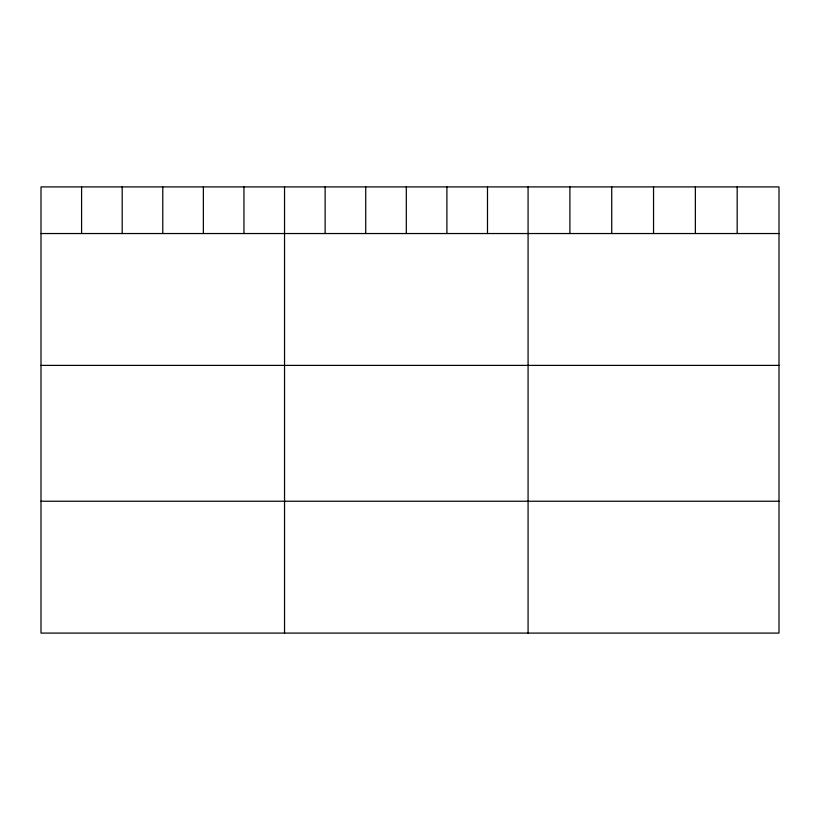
<?xml version="1.0" encoding="UTF-8"?>
<svg xmlns="http://www.w3.org/2000/svg" width="820" height="820" viewBox="0 0 820 820"><rect width="100%" height="100%" fill="white"/><g stroke="black" fill="none" stroke-linecap="round" stroke-linejoin="round"><path stroke-width="1.23" d="M779 233.536L779 633.091L41 633.091L41 186.909L779 186.909L779 233.536L41 233.536M41 365.392L779 365.392M41 501.235L779 501.235M737.18 186.909L737.18 233.536M695.36 186.909L695.36 233.536M653.54 186.909L653.54 233.536M611.72 186.909L611.72 233.536M569.9 186.909L569.9 233.536M528.08 186.909L528.08 633.091M487.49 186.909L487.49 233.536M446.9 186.909L446.9 233.536M406.31 186.909L406.31 233.536M365.72 186.909L365.72 233.536M325.13 186.909L325.13 233.536M284.54 186.909L284.54 633.091M243.95 186.909L243.95 233.536M203.36 186.909L203.36 233.536M162.77 186.909L162.77 233.536M122.18 186.909L122.18 233.536M81.59 186.909L81.59 233.536"/></g></svg>
